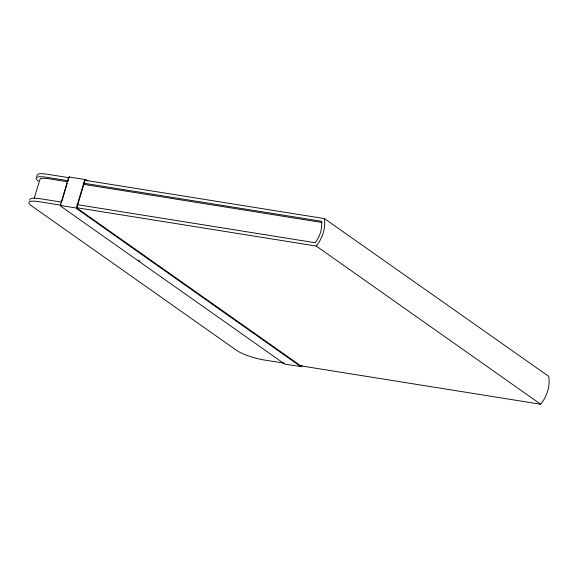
<?xml version="1.0" encoding="UTF-8"?>
<svg xmlns="http://www.w3.org/2000/svg" width="578" height="578" viewBox="0 0 578 578"><rect width="100%" height="100%" fill="white"/><g stroke="black" fill="none" stroke-linecap="round" stroke-linejoin="round"><path stroke-width="0.87" d="M302.099 365.744L301.572 366.647L284.81 364.133L60.914 206.317L60.625 204.316L68.457 177.872L69.627 176.911M60.972 204.41L60.907 205.204L39.528 201.751A21.061 4.414 16.5 0 0 31.255 205.645L236.532 350.34A21.061 4.414 16.5 0 0 263.951 359.942L284.412 363.222M301.572 366.647L300.921 366.712L77.033 208.896L76.737 206.895L84.569 180.452L85.746 179.491L87.95 181.044M34.138 198.478L40.207 178.66L43.458 178.219L48.595 178.718L67.301 181.716M61.969 201.028L67.229 183.291M67.727 181.6L68.479 179.064M36.681 176.42L37.418 174.751M68.731 178.219L69.078 177.627M301.824 365.404L301.051 366.04L77.279 208.311L77.084 206.989L84.843 180.798L85.616 180.163M76.881 204.583L315.198 242.738C319.844 236.691 322.423 228.917 321.556 221.28L83.232 183.132M76.896 207.733L316.238 246.047C322.423 238.389 325.79 228.44 324.374 218.585L85.031 180.271M316.238 246.047L540.661 404.239C546.947 396.472 550.292 386.328 548.732 376.35L324.374 218.585M68.977 176.976L85.096 179.556M69.02 177.713L47.663 174.289A21.061 4.414 16.5 0 0 37.845 174.245M68.117 180.712L46.775 177.294A21.061 4.414 16.5 0 0 38.502 181.189M83.333 184.281L322.04 222.494M61.759 202.163L40.417 198.753A21.061 4.414 16.5 0 0 29.875 200.356M60.524 205.515L76.643 208.094M301.319 365.925L540.661 404.239M138.453 260.208L139.927 261.249M321.556 221.28L321.614 221.706"/></g></svg>
